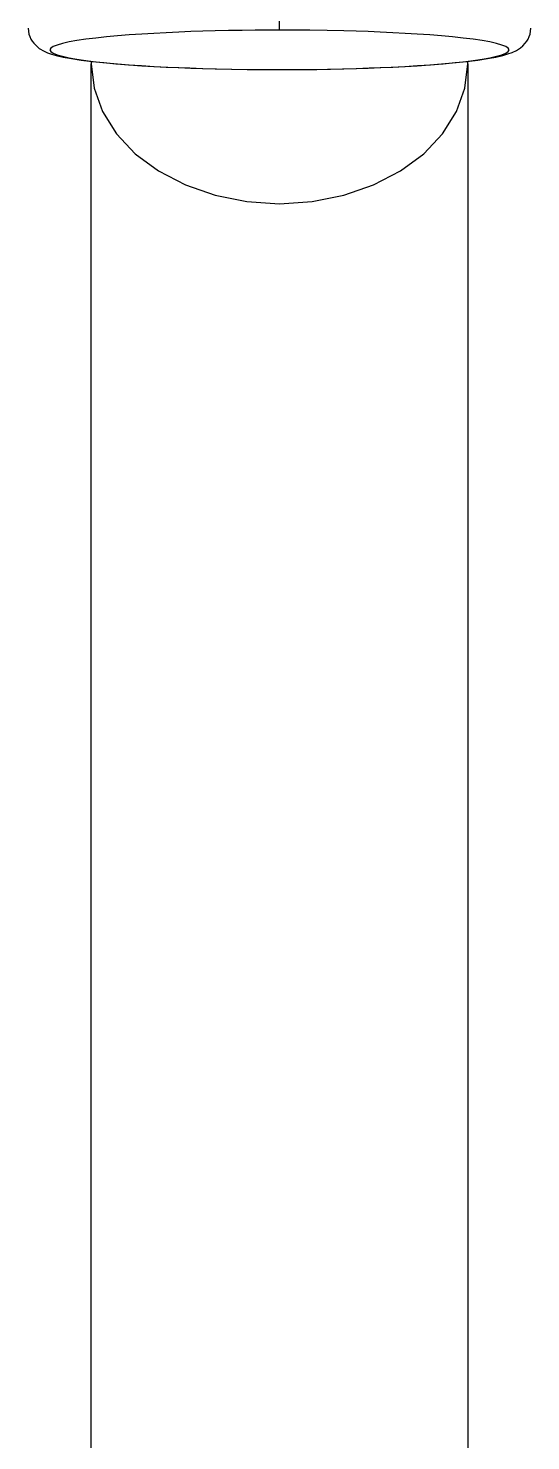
# Model space of a CAD drawing. Extents: x -36 to 357, y 137 to 237.
# Drawn here: x 11.2799 to 11.3009, y 177.891 to 177.95 of the extents above; entities that cross this region are included whole.
import ezdxf

# ---------------------------------------------------------------- set-up
doc = ezdxf.new("R2010")
doc.units = 0
doc.header["$LTSCALE"] = 0.01
doc.layers.add('01', color=1, linetype='CONTINUOUS')

# ---------------------------------------------------------------- blocks, each defined once
blk = doc.blocks.new('A$C093F1C31')
at = {"layer": '01', "ltscale": 10}
for p, q in [((0.021327, 0.271398), (0.021327, 0.273034)), ((0.008224, 0.26923), (0.008224, 0.269054)), ((0.008224, 0.155597), (0.008224, 0.269054)), ((0.034429, 0.269054), (0.034429, 0.26923)), ((0.034429, 0.269054), (0.034429, 0.155597))]:
    blk.add_line(p, q, dxfattribs=at)
for points in [[(0.003846, 0.271528, 0), (0.003859, 0.271325, 0), (0.003897, 0.271128, 0), (0.003957, 0.270943, 0), (0.004036, 0.270773, 0), (0.004128, 0.270619, 0), (0.004229, 0.270482, 0), (0.004616, 0.270126, 0), (0.004944, 0.269933, 0), (0.005195, 0.269827, 0), (0.005473, 0.269731, 0), (0.005791, 0.269641, 0), (0.006284, 0.269527, 0), (0.006862, 0.269419, 0), (0.007532, 0.269318, 0), (0.008286, 0.269222, 0), (0.009095, 0.269136, 0), (0.009944, 0.269058, 0), (0.009994, 0.269054, 0)], [(0.021327, 0.271398, 0), (0.020476, 0.271397, 0), (0.019629, 0.271391, 0), (0.018731, 0.27138, 0), (0.017787, 0.271364, 0), (0.016855, 0.271343, 0), (0.015995, 0.27132, 0), (0.015153, 0.271292, 0), (0.014329, 0.271259, 0), (0.013434, 0.271219, 0), (0.012573, 0.271173, 0), (0.011745, 0.271123, 0), (0.010875, 0.271063, 0), (0.010059, 0.270998, 0), (0.009295, 0.270927, 0), (0.008547, 0.270848, 0), (0.007858, 0.270762, 0), (0.007236, 0.27067, 0), (0.006684, 0.270572, 0), (0.006219, 0.270469, 0), (0.005848, 0.270361, 0), (0.005577, 0.27025, 0), (0.005412, 0.270137, 0), (0.005357, 0.270023, 0), (0.005412, 0.269909, 0), (0.005577, 0.269795, 0), (0.005848, 0.269684, 0), (0.006219, 0.269577, 0), (0.006683, 0.269474, 0), (0.007236, 0.269376, 0), (0.007857, 0.269284, 0), (0.008546, 0.269198, 0), (0.009295, 0.269118, 0), (0.010058, 0.269048, 0), (0.010875, 0.268983, 0), (0.011745, 0.268922, 0), (0.012573, 0.268872, 0), (0.013434, 0.268827, 0), (0.014329, 0.268786, 0), (0.015152, 0.268754, 0), (0.015994, 0.268726, 0), (0.016855, 0.268702, 0), (0.018021, 0.268677, 0), (0.019207, 0.268659, 0), (0.020264, 0.26865, 0), (0.021327, 0.268647, 0)], [(0.021327, 0.268647, 0), (0.022177, 0.268649, 0), (0.023024, 0.268655, 0), (0.023923, 0.268666, 0), (0.024866, 0.268682, 0), (0.025798, 0.268702, 0), (0.026659, 0.268726, 0), (0.027501, 0.268754, 0), (0.028325, 0.268786, 0), (0.029219, 0.268827, 0), (0.03008, 0.268872, 0), (0.030909, 0.268922, 0), (0.031778, 0.268983, 0), (0.032595, 0.269048, 0), (0.033359, 0.269118, 0), (0.034107, 0.269198, 0), (0.034796, 0.269284, 0), (0.035418, 0.269376, 0), (0.03597, 0.269474, 0), (0.036434, 0.269577, 0), (0.036805, 0.269684, 0), (0.037076, 0.269795, 0), (0.037241, 0.269909, 0), (0.037296, 0.270023, 0), (0.037241, 0.270137, 0), (0.037077, 0.27025, 0), (0.036805, 0.270361, 0), (0.036435, 0.270469, 0), (0.03597, 0.270572, 0), (0.035418, 0.27067, 0), (0.034796, 0.270762, 0), (0.034107, 0.270848, 0), (0.033359, 0.270927, 0), (0.032595, 0.270998, 0), (0.031779, 0.271063, 0), (0.030909, 0.271123, 0), (0.030081, 0.271173, 0), (0.02922, 0.271219, 0), (0.028325, 0.271259, 0), (0.027501, 0.271291, 0), (0.026659, 0.27132, 0), (0.025798, 0.271343, 0), (0.024632, 0.271369, 0), (0.023447, 0.271386, 0), (0.02239, 0.271395, 0), (0.021327, 0.271398, 0)], [(0.032659, 0.269054, 0), (0.032709, 0.269058, 0), (0.033558, 0.269136, 0), (0.034367, 0.269222, 0), (0.035122, 0.269318, 0), (0.035792, 0.269419, 0), (0.03637, 0.269527, 0), (0.036862, 0.269641, 0), (0.037213, 0.269741, 0), (0.037516, 0.269849, 0), (0.037808, 0.269984, 0), (0.037947, 0.270065, 0), (0.0381, 0.270172, 0), (0.038262, 0.270309, 0), (0.038424, 0.270482, 0), (0.038526, 0.270619, 0), (0.038618, 0.270773, 0), (0.038696, 0.270943, 0), (0.038756, 0.271128, 0), (0.038794, 0.271325, 0), (0.038808, 0.271528, 0)], [(0.008224, 0.269054, 0), (0.008423, 0.267363, 0), (0.009015, 0.265724, 0), (0.00998, 0.264185, 0), (0.01129, 0.262795, 0), (0.012905, 0.261595, 0), (0.014776, 0.260621, 0), (0.016846, 0.259904, 0), (0.019052, 0.259465, 0), (0.021327, 0.259317, 0), (0.023602, 0.259465, 0), (0.025808, 0.259904, 0), (0.027878, 0.260621, 0), (0.029749, 0.261595, 0), (0.031364, 0.262795, 0), (0.032674, 0.264185, 0), (0.033639, 0.265724, 0), (0.03423, 0.267363, 0), (0.034429, 0.269054, 0)], [(0.009994, 0.269054, 0), (0.010821, 0.268989, 0), (0.011715, 0.268927, 0), (0.012617, 0.268874, 0), (0.013563, 0.268826, 0), (0.014272, 0.268795, 0), (0.015077, 0.268763, 0), (0.01597, 0.268734, 0), (0.016942, 0.268707, 0), (0.01798, 0.268685, 0), (0.019067, 0.268669, 0), (0.020189, 0.268659, 0), (0.021327, 0.268655, 0)], [(0.021327, 0.268655, 0), (0.022465, 0.268659, 0), (0.023586, 0.268669, 0), (0.024674, 0.268685, 0), (0.025711, 0.268707, 0), (0.026683, 0.268734, 0), (0.027577, 0.268763, 0), (0.028381, 0.268795, 0), (0.02909, 0.268826, 0), (0.030036, 0.268874, 0), (0.030938, 0.268927, 0), (0.031832, 0.268989, 0), (0.032659, 0.269054, 0)], [(0.021327, 0.268647, 0), (0.021327, 0.268642, 0)]]:
    blk.add_polyline3d(points, dxfattribs=at)

msp = doc.modelspace()

# ---------------------------------------------------------------- block references
at = {"layer": '01', "ltscale": 10, "xscale": 0.6, "yscale": 0.6, "zscale": 0.6}
msp.add_blockref('A$C093F1C31', (11.277579, 177.787089), dxfattribs=at)

doc.saveas('drawing.dxf')
